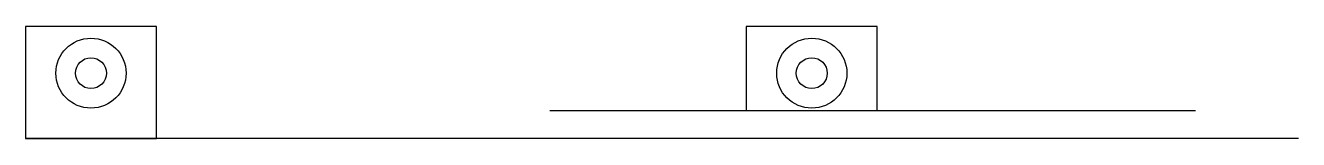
# Model space of a CAD drawing. Header units: millimetres. Extents: x -52 to 84, y 0 to 12.
import ezdxf

# ---------------------------------------------------------------- set-up
doc = ezdxf.new("R2010")
doc.units = ezdxf.units.MM
doc.layers.get('0').update_dxf_attribs({"linetype": 'CONTINUOUS'})

msp = doc.modelspace()

# ---------------------------------------------------------------- linework, layer by layer
for p, q in [((4, 3), (73, 3)), ((84, 0), (-52, 0)), ((-7, 0), (-52, 0)), ((32, 0), (-45, 0)), ((77, 0), (32, 0))]:
    msp.add_line(p, q)
for points in [[(-38, 12), (-52, 12), (-52, 0), (-38, 0)], [(39, 12), (25, 12), (25, 3), (39, 3)]]:
    msp.add_lwpolyline(points, close=True)
for centre, radius in [((-45, 7), 3.75), ((32, 7), 3.75), ((-45, 7), 1.65), ((32, 7), 1.65)]:
    msp.add_circle(centre, radius)

doc.saveas('drawing.dxf')
